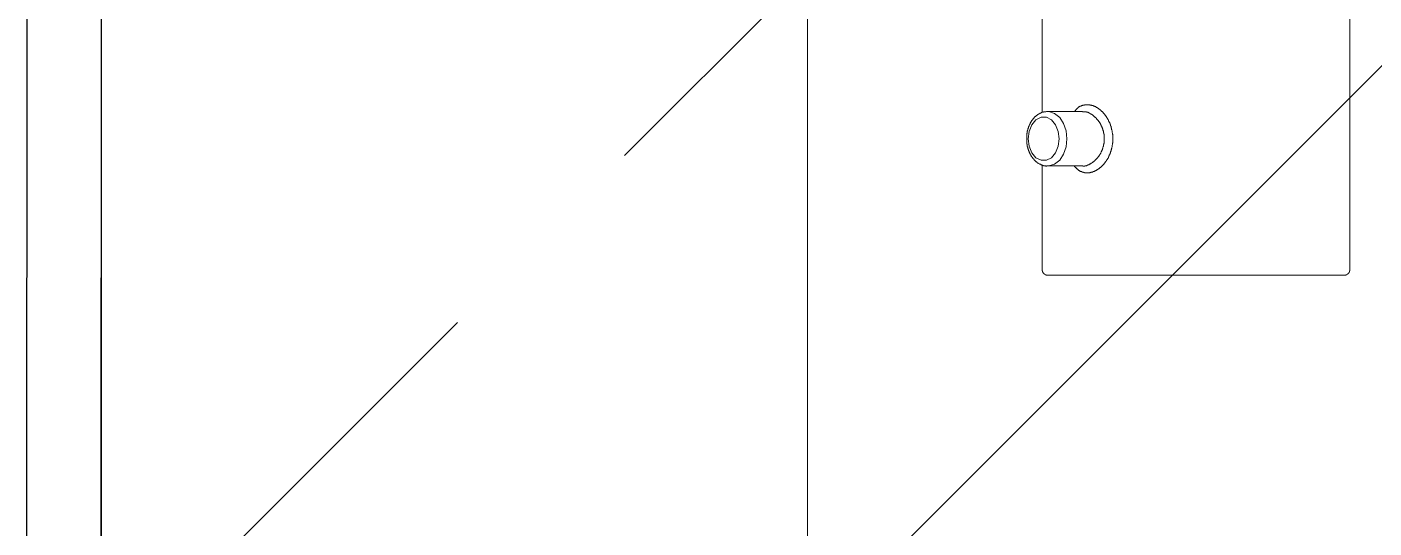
# Model space of a CAD drawing. Header units: millimetres. Extents: x -343543 to 400519, y -115663 to 104219.
# Drawn here: x -231234 to -231052.8, y 9289.4 to 9356.9 of the extents above; entities that cross this region are included whole.
import ezdxf

# ---------------------------------------------------------------- set-up
doc = ezdxf.new("R2010")
doc.units = ezdxf.units.MM
doc.layers.get('0').update_dxf_attribs({"color": 231, "lineweight": 0})
for name, color, linetype, lineweight in [('A-CLNG', 157, 'Continuous', 25), ('A-PATT', 252, 'Continuous', 9), ('A-SYMBOLS', 10, 'Continuous', 13), ('XREF MAT BANG TUONG XAY$0$01.Xref _MB T1$0$A-FURN', 8, 'Continuous', 5), ('XREF MAT BANG TUONG XAY$0$01.Xref _MB T1$0$A-TEXT', 8, 'Continuous', 25)]:
    doc.layers.add(name, color=color, linetype=linetype, lineweight=lineweight)
doc.layers.add('XREF MAT BANG TUONG XAY$0$A-FNSH', color=8, linetype='Continuous')

# ---------------------------------------------------------------- blocks, each defined once
blk = doc.blocks.new('*U200')
at = {"color": 8}
for p, q in [((134.59, -95.89), (134.59, -56.21)), ((87.03, -96.42), (134.03, -96.42))]:
    blk.add_line(p, q, dxfattribs=at)
for points in [[(112.92, -56.24), (112.95, -56.16), (112.95, -56.05), (112.98, -56.02), (112.98, -55.88), (113.01, -55.85), (113.01, -55.77), (113.03, -55.77), (113.03, -55.66), (113.06, -55.66), (113.06, -55.6), (113.09, -55.57), (113.09, -55.51), (113.12, -55.49), (113.12, -55.46), (113.15, -55.42), (113.15, -55.41), (113.17, -55.38), (113.17, -55.34), (113.21, -55.32), (113.21, -55.3), (113.23, -55.26), (113.23, -55.23), (113.26, -55.23), (113.26, -55.18), (113.29, -55.18), (113.29, -55.16), (113.32, -55.16), (113.32, -55.09), (113.34, -55.09), (113.34, -55.07), (113.37, -55.07), (113.37, -55.04), (113.4, -55.02), (113.43, -54.99), (113.46, -54.95), (113.46, -54.93), (113.48, -54.9), (113.51, -54.87), (113.54, -54.84), (113.57, -54.79), (113.6, -54.76), (113.62, -54.73), (113.65, -54.71), (113.68, -54.68), (113.71, -54.65), (113.74, -54.65), (113.76, -54.62), (113.79, -54.59), (113.82, -54.57), (113.84, -54.53), (113.88, -54.51), (113.9, -54.48), (113.93, -54.46), (113.99, -54.43), (114.01, -54.4), (114.04, -54.4), (114.07, -54.37), (114.1, -54.33), (114.12, -54.32), (114.15, -54.29), (114.19, -54.29), (114.24, -54.25), (114.27, -54.23), (114.29, -54.21), (114.32, -54.21), (114.35, -54.18), (114.4, -54.14), (114.43, -54.14), (114.46, -54.11), (114.49, -54.09), (114.55, -54.09), (114.57, -54.06), (114.6, -54.06), (114.63, -54.04), (114.68, -54.01), (114.71, -54.01), (114.74, -53.97), (114.77, -53.97), (114.82, -53.95), (114.85, -53.95), (114.88, -53.92), (114.93, -53.92), (114.97, -53.89), (114.99, -53.89), (115.05, -53.86), (115.08, -53.86), (115.11, -53.84), (115.19, -53.84), (115.22, -53.81), (115.27, -53.81), (115.3, -53.78), (115.38, -53.78), (115.41, -53.75), (115.5, -53.75), (115.52, -53.72), (115.64, -53.72), (115.69, -53.7), (115.8, -53.7), (115.83, -53.67), (116.02, -53.67), (116.06, -53.64), (117, -53.64), (117.04, -53.67), (117.23, -53.67), (117.26, -53.7), (117.4, -53.7), (117.42, -53.72), (117.54, -53.72), (117.56, -53.75), (117.65, -53.75), (117.67, -53.78), (117.76, -53.78), (117.79, -53.81), (117.84, -53.81), (117.87, -53.84), (117.96, -53.84), (117.98, -53.86), (118.01, -53.86), (118.07, -53.89), (118.1, -53.89), (118.12, -53.92), (118.18, -53.92), (118.21, -53.95), (118.23, -53.95), (118.29, -53.97), (118.32, -53.97), (118.35, -54.01), (118.38, -54.01), (118.43, -54.04), (118.45, -54.06), (118.49, -54.06), (118.52, -54.09), (118.58, -54.09), (118.6, -54.11), (118.63, -54.14), (118.65, -54.14), (118.71, -54.18), (118.74, -54.21), (118.77, -54.21), (118.8, -54.23), (118.82, -54.25), (118.88, -54.29), (118.91, -54.29), (118.94, -54.32), (118.96, -54.33), (118.99, -54.37), (119.02, -54.4), (119.08, -54.4), (119.1, -54.43), (119.13, -54.46), (119.16, -54.48), (119.19, -54.51), (119.21, -54.53), (119.24, -54.57), (119.27, -54.59), (119.3, -54.62), (119.32, -54.65), (119.36, -54.65), (119.38, -54.68), (119.41, -54.71), (119.44, -54.73), (119.47, -54.76), (119.5, -54.79), (119.52, -54.84), (119.55, -54.87), (119.58, -54.9), (119.61, -54.93), (119.61, -54.95), (119.63, -54.99), (119.66, -55.02), (119.69, -55.04), (119.75, -55.09), (119.75, -55.16), (119.77, -55.18), (119.8, -55.21), (119.8, -55.23), (119.83, -55.26), (119.86, -55.32), (119.89, -55.34), (119.89, -55.38), (119.91, -55.41), (119.91, -55.46), (119.94, -55.49), (119.97, -55.51), (119.97, -55.55), (119.99, -55.6), (120.03, -55.63), (120.03, -55.69), (120.05, -55.71), (120.05, -55.77), (120.08, -55.77), (120.08, -55.85), (120.11, -55.88), (120.11, -55.93), (120.14, -55.96), (120.14, -56.13), (120.17, -56.16), (120.17, -56.28), (120.14, -56.29)], [(117.51, -57.81), (116.53, -57.95), (115.55, -57.81), (114.68, -57.45), (114.01, -56.92), (113.68, -56.24), (113.68, -55.55), (114.01, -54.87), (114.68, -54.32), (115.55, -53.97), (116.53, -53.84), (117.51, -53.97), (118.4, -54.32), (119.05, -54.87), (119.38, -55.55), (119.38, -56.24), (119.05, -56.92), (118.4, -57.45), (117.51, -57.81)], [(113.06, -55.69), (87.06, -55.69), (87.06, -55.71), (86.98, -55.71), (86.98, -55.74), (86.93, -55.74), (86.93, -55.77), (86.89, -55.77), (86.89, -55.8), (86.87, -55.8), (86.84, -55.82), (86.81, -55.85), (86.81, -55.88), (86.79, -55.88), (86.79, -55.91), (86.75, -55.91), (86.75, -55.96), (86.73, -55.99), (86.73, -56.1), (86.7, -56.1)], [(112.92, -61.03), (112.92, -56.24)], [(112.92, -56.58), (113.17, -57.33), (113.71, -58.01), (114.49, -58.51), (115.47, -58.85), (116.53, -58.96)], [(120.14, -56.29), (120.14, -61.09), (120.17, -61.09), (120.17, -61.34), (120.14, -61.34), (120.14, -61.45), (120.11, -61.48), (120.11, -61.56), (120.08, -61.58), (120.08, -61.64), (120.05, -61.64), (120.05, -61.7), (120.03, -61.7), (120.03, -61.75), (119.99, -61.75), (119.99, -61.78), (119.97, -61.82), (119.97, -61.86), (119.94, -61.9), (119.91, -61.92), (119.91, -61.98), (119.89, -62.01), (119.86, -62.04), (119.86, -62.09), (119.83, -62.11), (119.8, -62.14), (119.77, -62.18), (119.77, -62.21), (119.75, -62.26), (119.69, -62.32), (119.66, -62.34), (119.66, -62.37), (119.63, -62.4), (119.61, -62.46), (119.58, -62.48), (119.55, -62.51), (119.52, -62.54), (119.5, -62.57), (119.5, -62.6), (119.47, -62.62), (119.44, -62.65), (119.41, -62.68), (119.38, -62.71), (119.36, -62.73), (119.32, -62.76), (119.3, -62.79), (119.27, -62.83), (119.24, -62.85), (119.21, -62.87), (119.19, -62.9), (119.16, -62.93), (119.13, -62.95), (119.1, -62.99), (119.08, -63.02), (119.05, -63.04), (118.99, -63.08), (118.96, -63.09), (118.94, -63.09), (118.91, -63.12), (118.88, -63.16), (118.85, -63.19), (118.82, -63.22), (118.77, -63.24), (118.74, -63.24), (118.71, -63.27), (118.68, -63.3), (118.65, -63.32), (118.6, -63.32), (118.58, -63.35), (118.54, -63.38), (118.52, -63.41), (118.49, -63.41), (118.43, -63.44), (118.4, -63.46), (118.38, -63.46), (118.32, -63.49), (118.29, -63.51), (118.26, -63.51), (118.23, -63.55), (118.18, -63.55), (118.15, -63.58), (118.12, -63.6), (118.07, -63.6), (118.04, -63.63), (118.01, -63.63), (117.96, -63.66), (117.93, -63.66), (117.9, -63.69), (117.84, -63.69), (117.82, -63.71), (117.73, -63.71), (117.71, -63.74), (117.67, -63.74), (117.62, -63.77), (117.56, -63.77), (117.51, -63.81), (117.45, -63.81), (117.4, -63.82), (117.31, -63.82), (117.28, -63.85), (117.17, -63.85), (117.12, -63.88), (116.92, -63.88), (116.89, -63.91), (116.14, -63.91), (116.11, -63.88), (115.94, -63.88), (115.91, -63.85), (115.78, -63.85), (115.75, -63.82), (115.64, -63.82), (115.58, -63.81), (115.52, -63.81), (115.47, -63.77), (115.44, -63.77), (115.41, -63.74), (115.33, -63.74), (115.3, -63.71), (115.24, -63.71), (115.22, -63.69), (115.19, -63.69), (115.13, -63.66), (115.11, -63.66), (115.08, -63.63), (115.02, -63.63), (114.99, -63.6), (114.97, -63.6), (114.91, -63.58), (114.88, -63.58), (114.85, -63.55), (114.8, -63.51), (114.77, -63.51), (114.74, -63.49), (114.71, -63.46), (114.66, -63.46), (114.63, -63.44), (114.6, -63.41), (114.57, -63.41), (114.52, -63.38), (114.49, -63.35), (114.46, -63.35), (114.43, -63.32), (114.38, -63.3), (114.35, -63.27), (114.32, -63.27), (114.27, -63.22), (114.24, -63.19), (114.19, -63.16), (114.15, -63.16), (114.12, -63.12), (114.1, -63.09), (114.07, -63.08), (114.04, -63.04), (114.01, -63.02), (113.99, -62.99), (113.96, -62.95), (113.93, -62.93), (113.9, -62.9), (113.88, -62.87), (113.82, -62.87), (113.79, -62.85), (113.76, -62.83), (113.74, -62.79), (113.71, -62.76), (113.68, -62.73), (113.68, -62.68), (113.65, -62.65), (113.62, -62.62), (113.6, -62.6), (113.57, -62.57), (113.54, -62.54), (113.51, -62.51), (113.48, -62.48), (113.46, -62.46), (113.43, -62.43), (113.4, -62.4), (113.37, -62.34), (113.37, -62.32), (113.34, -62.29), (113.32, -62.26), (113.29, -62.24), (113.26, -62.18), (113.26, -62.14), (113.23, -62.14), (113.23, -62.11), (113.21, -62.09), (113.21, -62.06), (113.17, -62.04), (113.17, -62.01), (113.15, -62.01), (113.15, -61.95), (113.12, -61.95), (113.12, -61.9), (113.09, -61.9), (113.09, -61.85), (113.06, -61.82), (113.06, -61.78), (113.03, -61.75), (113.03, -61.67), (113.01, -61.67), (113.01, -61.56), (112.98, -61.56), (112.98, -61.36), (112.95, -61.34), (112.95, -61.12), (112.98, -61.03)], [(116.53, -58.96), (117.6, -58.85), (118.58, -58.51), (119.36, -58.01), (119.89, -57.33), (120.14, -56.58)], [(119.99, -55.69), (134.01, -55.69)], [(134.59, -56.21), (134.56, -56.21), (134.56, -56.13), (134.54, -56.13), (134.54, -56.07), (134.51, -56.07), (134.51, -56.02), (134.48, -56.02), (134.48, -55.99), (134.45, -55.99), (134.45, -55.93), (134.43, -55.93), (134.43, -55.91), (134.39, -55.91), (134.39, -55.88), (134.37, -55.88), (134.37, -55.85), (134.34, -55.85), (134.31, -55.82), (134.28, -55.82), (134.28, -55.8), (134.26, -55.8), (134.23, -55.77), (134.2, -55.77), (134.17, -55.74), (134.14, -55.74), (134.12, -55.71), (134.03, -55.71), (134.01, -55.69)], [(112.92, -60), (112.87, -60.03), (112.81, -60.08), (112.78, -60.08), (112.76, -60.11), (112.73, -60.13), (112.7, -60.13), (112.67, -60.16), (112.65, -60.19), (112.65, -60.22), (112.62, -60.22), (112.59, -60.25), (112.56, -60.27), (112.53, -60.3), (112.5, -60.3), (112.5, -60.33), (112.48, -60.36), (112.45, -60.39), (112.42, -60.41), (112.42, -60.44), (112.39, -60.47), (112.37, -60.47), (112.37, -60.49), (112.34, -60.52), (112.31, -60.55), (112.31, -60.58), (112.28, -60.61), (112.28, -60.64), (112.25, -60.66), (112.23, -60.69), (112.23, -60.73), (112.2, -60.74), (112.2, -60.84), (112.17, -60.87), (112.17, -60.89), (112.14, -60.92), (112.14, -60.94), (112.12, -60.97), (112.12, -61.03), (112.08, -61.06), (112.08, -61.17), (112.06, -61.2), (112.06, -61.28), (112.03, -61.31), (112.03, -61.98), (112.06, -62.04), (112.06, -62.11), (112.08, -62.14), (112.08, -62.24), (112.12, -62.26), (112.12, -62.34), (112.14, -62.37), (112.14, -62.43), (112.17, -62.46), (112.17, -62.48), (112.2, -62.51), (112.2, -62.57), (112.23, -62.6), (112.23, -62.62), (112.25, -62.65), (112.25, -62.68), (112.28, -62.71), (112.28, -62.73), (112.31, -62.79), (112.31, -62.83), (112.34, -62.85), (112.37, -62.87), (112.37, -62.9), (112.39, -62.93), (112.39, -62.95), (112.42, -62.95), (112.42, -62.99), (112.45, -63.02), (112.48, -63.04), (112.48, -63.08), (112.5, -63.09), (112.53, -63.12), (112.53, -63.16), (112.56, -63.19), (112.59, -63.22), (112.59, -63.24), (112.62, -63.27), (112.65, -63.3), (112.65, -63.32), (112.67, -63.35), (112.7, -63.35), (112.73, -63.38), (112.73, -63.41), (112.76, -63.44), (112.78, -63.46), (112.81, -63.49), (112.81, -63.51), (112.84, -63.51), (112.87, -63.55), (112.9, -63.58), (112.92, -63.6), (112.92, -63.63), (112.95, -63.66), (112.98, -63.66), (113.01, -63.69), (113.03, -63.71), (113.03, -63.74), (113.06, -63.77), (113.09, -63.77), (113.12, -63.81), (113.15, -63.82), (113.17, -63.85), (113.21, -63.85), (113.21, -63.88), (113.23, -63.91), (113.26, -63.94), (113.29, -63.94), (113.32, -63.97), (113.34, -64), (113.37, -64), (113.4, -64.02), (113.43, -64.05), (113.46, -64.07), (113.48, -64.1), (113.51, -64.1), (113.54, -64.13), (113.57, -64.16), (113.6, -64.16), (113.62, -64.2), (113.65, -64.21), (113.68, -64.21), (113.71, -64.24), (113.74, -64.24), (113.76, -64.28), (113.79, -64.3), (113.82, -64.3), (113.84, -64.32), (113.88, -64.32), (113.9, -64.36), (113.93, -64.39), (113.96, -64.39), (113.99, -64.42), (114.01, -64.42), (114.04, -64.45), (114.07, -64.45), (114.1, -64.47), (114.12, -64.47), (114.15, -64.49), (114.19, -64.49), (114.21, -64.53), (114.24, -64.53), (114.27, -64.56), (114.29, -64.56), (114.32, -64.58), (114.35, -64.58), (114.38, -64.61), (114.4, -64.61), (114.43, -64.64), (114.49, -64.64), (114.52, -64.67), (114.55, -64.67), (114.57, -64.69), (114.63, -64.69), (114.66, -64.72), (114.71, -64.72), (114.74, -64.75), (114.8, -64.75), (114.82, -64.78), (114.88, -64.78), (114.91, -64.81), (114.93, -64.81), (114.99, -64.83), (115.08, -64.83), (115.11, -64.86), (115.16, -64.86), (115.22, -64.89), (115.3, -64.89), (115.36, -64.91), (115.41, -64.91), (115.47, -64.94), (115.52, -64.94), (115.61, -64.97), (115.72, -64.97), (115.78, -65), (115.91, -65), (115.97, -65.03), (116.36, -65.03), (116.42, -65.05), (116.67, -65.05), (116.76, -65.03), (117.06, -65.03), (117.12, -65), (117.31, -65), (117.37, -64.97), (117.45, -64.97), (117.51, -64.94), (117.62, -64.94), (117.71, -64.91), (117.76, -64.91), (117.82, -64.89), (117.87, -64.89), (117.9, -64.86), (117.96, -64.86), (118.01, -64.83), (118.07, -64.83), (118.1, -64.81), (118.15, -64.81), (118.18, -64.78), (118.23, -64.78), (118.26, -64.75), (118.35, -64.75), (118.38, -64.72), (118.4, -64.72), (118.43, -64.69), (118.49, -64.69), (118.52, -64.67), (118.54, -64.67), (118.58, -64.64), (118.6, -64.64), (118.63, -64.61), (118.68, -64.61), (118.71, -64.58), (118.74, -64.58), (118.77, -64.56), (118.8, -64.56), (118.82, -64.53), (118.85, -64.53), (118.91, -64.49), (118.94, -64.49), (118.96, -64.47), (118.99, -64.47), (119.02, -64.45), (119.05, -64.45), (119.08, -64.42), (119.1, -64.42), (119.13, -64.39), (119.16, -64.36), (119.19, -64.36), (119.21, -64.32), (119.24, -64.32), (119.27, -64.3), (119.3, -64.28), (119.32, -64.24), (119.36, -64.24), (119.38, -64.21), (119.41, -64.2), (119.44, -64.2), (119.47, -64.16), (119.5, -64.16), (119.52, -64.13), (119.55, -64.1), (119.58, -64.1), (119.61, -64.07), (119.63, -64.05), (119.66, -64.05), (119.69, -64.02), (119.72, -64), (119.72, -63.97), (119.75, -63.97), (119.77, -63.94), (119.8, -63.91), (119.83, -63.91), (119.86, -63.88), (119.89, -63.85), (119.91, -63.82), (119.94, -63.81), (119.97, -63.77), (119.99, -63.74), (120.03, -63.74), (120.05, -63.71), (120.08, -63.69), (120.08, -63.66), (120.11, -63.63), (120.14, -63.63), (120.17, -63.6), (120.19, -63.58), (120.19, -63.55), (120.22, -63.51), (120.25, -63.49), (120.28, -63.49), (120.28, -63.46), (120.3, -63.44), (120.34, -63.41), (120.36, -63.38), (120.36, -63.35), (120.39, -63.32), (120.41, -63.3), (120.45, -63.3), (120.45, -63.27), (120.47, -63.24), (120.5, -63.22), (120.5, -63.19), (120.53, -63.16), (120.55, -63.12), (120.55, -63.09), (120.58, -63.08), (120.61, -63.04), (120.61, -63.02), (120.64, -62.99), (120.64, -62.95), (120.67, -62.93), (120.7, -62.9), (120.7, -62.87), (120.72, -62.85), (120.72, -62.83), (120.75, -62.79), (120.75, -62.76), (120.78, -62.73), (120.78, -62.71), (120.81, -62.68), (120.81, -62.65), (120.84, -62.62), (120.84, -62.6), (120.86, -62.57), (120.86, -62.54), (120.89, -62.51), (120.89, -62.46), (120.92, -62.43), (120.92, -62.4), (120.95, -62.34), (120.95, -62.29), (120.97, -62.26), (120.97, -62.18), (121, -62.14), (121, -62.04), (121.03, -62.01), (121.03, -61.78), (121.06, -61.75), (121.06, -61.53), (121.03, -61.5), (121.03, -61.31), (121, -61.28), (121, -61.17), (120.97, -61.14), (120.97, -61.06), (120.95, -61.03), (120.95, -60.99), (120.92, -60.97), (120.92, -60.92), (120.89, -60.89), (120.89, -60.87), (120.86, -60.8), (120.86, -60.77), (120.84, -60.74), (120.84, -60.73), (120.81, -60.69), (120.81, -60.66), (120.78, -60.64), (120.75, -60.64), (120.75, -60.61), (120.72, -60.58), (120.72, -60.55), (120.7, -60.52), (120.67, -60.49), (120.67, -60.47), (120.64, -60.44), (120.61, -60.41), (120.58, -60.39), (120.58, -60.36), (120.55, -60.36), (120.53, -60.33), (120.5, -60.3), (120.5, -60.27), (120.47, -60.25), (120.45, -60.22), (120.41, -60.22), (120.39, -60.19), (120.39, -60.16), (120.34, -60.11), (120.28, -60.08), (120.25, -60.03), (120.14, -59.94)], [(134.03, -96.42), (134.03, -96.39), (134.12, -96.39), (134.14, -96.37), (134.2, -96.37), (134.2, -96.34), (134.23, -96.34), (134.26, -96.31), (134.28, -96.31), (134.28, -96.28), (134.34, -96.28), (134.34, -96.26), (134.37, -96.26), (134.37, -96.23), (134.39, -96.23), (134.39, -96.2), (134.43, -96.2), (134.43, -96.17), (134.45, -96.17), (134.45, -96.14), (134.48, -96.11), (134.48, -96.09), (134.51, -96.09), (134.51, -96.03), (134.54, -96.03), (134.54, -95.98), (134.56, -95.98), (134.56, -95.89), (134.59, -95.89)]]:
    blk.add_lwpolyline(points, dxfattribs=at)
blk = doc.blocks.new('XREF MAT BANG TUONG XAY$0$01.Xref _MB T1$0$Phong tam')
at = {"layer": 'XREF MAT BANG TUONG XAY$0$01.Xref _MB T1$0$A-FURN', "color": 8, "xscale": 1.016, "yscale": 1.016, "zscale": 1.016, "rotation": 270}
blk.add_blockref('*U200', (-305, 6460.21), dxfattribs=at)
at = {"layer": 'XREF MAT BANG TUONG XAY$0$01.Xref _MB T1$0$A-FURN', "color": 8, "elevation": 0}
blk.add_lwpolyline([(-330, 6965), (-235, 6965), (-235, 5980), (-330, 5980)], close=True, dxfattribs=at)
blk = doc.blocks.new('01.Xref _MB T1')
at = {"layer": 'XREF MAT BANG TUONG XAY$0$A-FNSH', "color": 8}
for points in [[(32825.00096, 5459.99999), (32825.00096, 5604.99999), (31630.0013, 5604.99999), (31630.0013, 6584.99999), (32825.0013, 6584.99999), (32825.0013, 6729.99999), (31630.0013, 6729.99999), (31630.0013, 7709.99999), (32825.00071, 7709.99999), (32825.00071, 7854.99999), (31630.0013, 7854.99999), (31630.0013, 8834.99999), (32825.00067, 8834.99999), (32825.00067, 8979.99999), (31630.00143, 8980.00015), (31630.01054, 9964.99999), (32975.0013, 9964.99999), (32975.0013, 10224.99999)], [(32815.00096, 5469.99999), (32815.00096, 5594.99999), (31620.0013, 5594.99999), (31620.0013, 6594.99999), (32815.0013, 6594.99999), (32815.0013, 6719.99999), (31620.0013, 6719.99999), (31620.0013, 7719.99999), (32815.00071, 7719.99999), (32815.00071, 7844.99999), (31620.0013, 7844.99999), (31620.0013, 8844.99999), (32815.00067, 8844.99999), (32815.00067, 8969.99999), (31620.00134, 8970.00015), (31620.01063, 9974.99999), (32965.0013, 9974.99999), (32965.0013, 10214.99999)]]:
    blk.add_lwpolyline(points, dxfattribs=at)
at = {"layer": 'XREF MAT BANG TUONG XAY$0$01.Xref _MB T1$0$A-TEXT', "color": 8, "xscale": -1}
blk.add_blockref('XREF MAT BANG TUONG XAY$0$01.Xref _MB T1$0$Phong tam', (31395.0001, 2999.99999), dxfattribs=at)

msp = doc.modelspace()

# ---------------------------------------------------------------- block references
at = {"layer": 'A-SYMBOLS'}
msp.add_blockref('01.Xref _MB T1', (-262854.02, 0), dxfattribs=at)

# ---------------------------------------------------------------- next in the draw order: hatches: boundary and pattern name
at = {"layer": 'A-PATT'}
h = msp.add_hatch(dxfattribs=at)
h.set_pattern_fill('ANSI33', color=256, scale=20, double=1)
h.set_pattern_definition([(45, (-262854.02, -1e-05), (-89.80256, 89.80256), []), (45, (-262764.22, -1e-05), (-89.80256, 89.80256), [63.5, -31.75])])
h.paths.add_polyline_path([(-227039.02, 9965), (-231224.02, 9965), (-231224.02, 8980), (-230029.03, 8980), (-230029.03, 8835), (-231224.03, 8835), (-231224.03, 7855), (-230029.03, 7855), (-230029.03, 7710), (-231224.03, 7710), (-231224.03, 6730), (-230029.03, 6730), (-230029.03, 6585), (-231224.03, 6585), (-231224.03, 5605), (-230029.03, 5605), (-230029.03, 5460), (-231224.03, 5460), (-231224.03, 4480), (-229674.03, 4480), (-229674.03, 4135), (-229819.03, 4135), (-229819.03, 4335), (-231224.03, 4335), (-231224.03, 3235), (-229819.03, 3235), (-229819.03, 3435), (-229674.03, 3435), (-229674.03, 3235), (-228584.03, 3235), (-228584.03, 3435), (-228439.03, 3435), (-228439.03, 3235), (-227129.01, 3235), (-227129.01, 3425), (-227039.01, 3425), (-227039.01, 4335), (-228439.03, 4335), (-228439.03, 4135), (-228584.03, 4135), (-228584.03, 4480), (-227039.02, 4480)])

# ---------------------------------------------------------------- next in the draw order: linework, layer by layer
at = {"layer": 'A-CLNG', "color": 251}
msp.add_lwpolyline([(-227039.02, 4480), (-227039.02, 9965), (-231224.02, 9965), (-231224.02, 8980), (-230029.03, 8980), (-230029.03, 8835), (-231224.03, 8835), (-231224.03, 7855), (-230029.03, 7855), (-230029.03, 7710), (-231224.03, 7710), (-231224.03, 6730), (-230029.03, 6730), (-230029.03, 6585), (-231224.03, 6585), (-231224.03, 5605), (-230029.03, 5605), (-230029.03, 5460)], dxfattribs=at)

doc.saveas('drawing.dxf')
